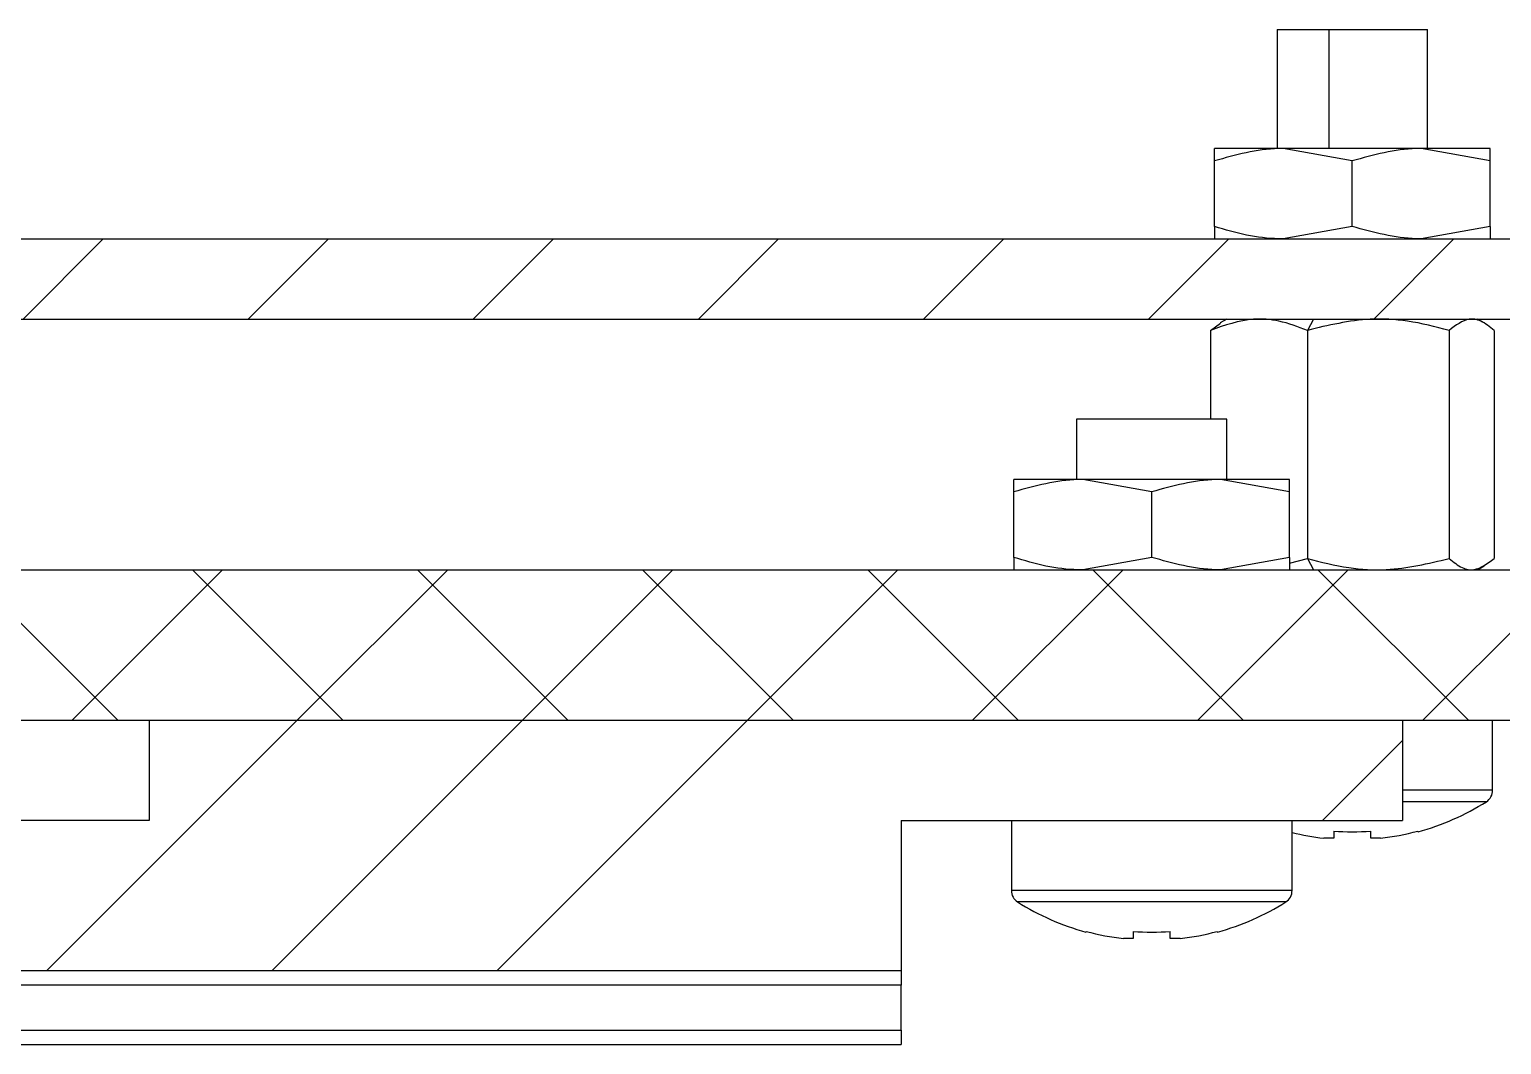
# Model space of a CAD drawing. Header units: millimetres. Extents: x 10 to 419, y 5 to 292.
# Drawn here: x 342.19 to 371.55, y 94.11 to 114.35 of the extents above; entities that cross this region are included whole.
import ezdxf

# ---------------------------------------------------------------- set-up
doc = ezdxf.new("R2010")
doc.units = ezdxf.units.MM

msp = doc.modelspace()

# ---------------------------------------------------------------- hatches: boundary and pattern name
at = {"linetype": 'Continuous', "lineweight": 18}
h = msp.add_hatch(dxfattribs=at)
h.set_pattern_fill('ANSI31', style=0)
h.paths.add_polyline_path([(372.576, 110.176), (277.17, 110.176), (277.17, 108.576), (372.576, 108.576)], flags=0)
h = msp.add_hatch(dxfattribs=at)
h.set_pattern_fill('ANSI37', angle=90, style=0)
h.paths.add_polyline_path([(375.576, 100.576), (375.576, 103.576), (209.576, 103.576), (209.576, 100.576)], flags=0)
h = msp.add_hatch(dxfattribs=at)
h.set_pattern_fill('ANSI34', style=0)
h.paths.add_polyline_path([(309.576, 95.576), (359.576, 95.576), (359.576, 98.576), (369.576, 98.576), (369.576, 100.576), (344.576, 100.576), (344.576, 98.576), (324.576, 98.576), (324.576, 100.576), (299.576, 100.576), (299.576, 98.576), (309.576, 98.576)], flags=0)

# ---------------------------------------------------------------- linework, layer by layer
at = {"color": 7, "linetype": 'Continuous', "lineweight": 25}
for p, q in [((367.076, 114.35), (367.076, 111.976)), ((367.076, 114.35), (368.111, 114.35)), ((368.111, 114.35), (370.076, 114.35)), ((370.076, 111.976), (370.076, 114.35)), ((367.201, 111.976), (365.826, 111.976)), ((368.576, 111.73), (367.201, 111.976)), ((369.951, 111.976), (367.201, 111.976)), ((371.326, 111.73), (369.951, 111.976)), ((371.326, 111.976), (369.951, 111.976)), ((365.826, 110.421), (365.826, 111.73)), ((368.576, 110.421), (368.576, 111.73)), ((371.326, 110.421), (371.326, 111.73)), ((368.576, 110.421), (367.201, 110.176)), ((371.326, 110.421), (369.951, 110.176)), ((277.17, 110.176), (372.576, 110.176)), ((277.17, 108.576), (372.576, 108.576)), ((365.749, 108.35), (365.951, 108.491)), ((366.076, 108.576), (365.944, 108.499)), ((367.801, 108.576), (367.68, 108.35)), ((371.209, 108.499), (371.076, 108.576)), ((365.749, 108.35), (365.749, 106.576)), ((367.68, 108.35), (367.68, 103.801)), ((370.508, 108.35), (370.508, 103.801)), ((371.404, 108.35), (371.404, 103.801)), ((363.076, 106.576), (363.076, 105.376)), ((364.576, 106.576), (363.076, 106.576)), ((366.076, 106.576), (364.576, 106.576)), ((366.076, 105.376), (366.076, 106.576)), ((363.201, 105.376), (361.826, 105.376)), ((361.826, 103.821), (361.826, 105.13)), ((364.576, 105.13), (363.201, 105.376)), ((365.951, 105.376), (363.201, 105.376)), ((364.576, 103.821), (364.576, 105.13)), ((367.326, 105.13), (365.951, 105.376)), ((367.326, 105.376), (365.951, 105.376)), ((367.326, 103.821), (367.326, 105.13)), ((364.576, 103.821), (363.201, 103.576)), ((367.326, 103.821), (365.951, 103.576)), ((367.326, 103.71), (367.68, 103.801)), ((367.68, 103.801), (367.801, 103.576)), ((209.576, 103.576), (375.576, 103.576)), ((371.076, 103.576), (371.209, 103.652)), ((209.576, 100.576), (375.576, 100.576)), ((344.576, 100.576), (344.576, 98.576)), ((344.576, 100.576), (369.576, 100.576)), ((369.576, 100.576), (369.576, 98.576)), ((371.376, 99.179), (371.376, 100.576)), ((344.576, 98.576), (324.576, 98.576)), ((359.576, 98.576), (369.576, 98.576)), ((359.576, 98.576), (359.576, 95.576)), ((361.776, 98.576), (361.776, 97.179)), ((367.376, 97.179), (367.376, 98.576)), ((368.206, 98.221), (368.011, 98.221)), ((368.206, 98.364), (368.206, 98.221)), ((368.946, 98.221), (368.946, 98.364)), ((369.141, 98.221), (368.946, 98.221)), ((369.883, 98.364), (369.889, 98.351)), ((363.264, 96.351), (363.27, 96.364)), ((364.206, 96.364), (364.206, 96.221)), ((364.946, 96.221), (364.946, 96.364)), ((365.883, 96.364), (365.889, 96.351)), ((364.206, 96.221), (364.011, 96.221)), ((365.141, 96.221), (364.946, 96.221)), ((359.576, 95.576), (309.576, 95.576)), ((359.576, 95.576), (359.576, 95.291)), ((359.576, 95.291), (309.576, 95.291)), ((359.576, 94.393), (359.576, 95.291)), ((309.576, 94.393), (359.576, 94.393)), ((359.576, 94.393), (359.576, 94.108)), ((309.576, 94.108), (359.576, 94.108))]:
    msp.add_line(p, q, dxfattribs=at)
at = {"color": 8, "linetype": 'Continuous', "lineweight": 25}
for p, q in [((368.111, 114.35), (368.111, 111.976)), ((371.376, 99.179), (369.576, 99.179)), ((371.251, 98.951), (369.576, 98.951)), ((364.576, 97.179), (361.776, 97.179)), ((364.576, 96.951), (361.902, 96.951)), ((367.376, 97.179), (364.576, 97.179)), ((367.251, 96.951), (364.576, 96.951))]:
    msp.add_line(p, q, dxfattribs=at)
at = {"color": 7, "linetype": 'Continuous', "lineweight": 25}
for centre, radius, start, end in [((371.106, 99.179), 0.27, 302.336, 0), ((368.576, 103.176), 5, 285.2193, 302.336), ((368.576, 103.176), 4.986, 256.0745, 263.4966), ((368.576, 103.828), 5.477, 266.1266, 273.8734), ((368.576, 103.176), 4.986, 276.5034, 285.1879), ((362.046, 97.179), 0.27, 180, 237.664), ((364.576, 101.176), 5, 237.664, 254.7807), ((364.576, 101.176), 5, 285.2193, 302.336), ((367.106, 97.179), 0.27, 302.336, 0), ((364.576, 101.176), 4.986, 254.8121, 263.4966), ((364.576, 101.828), 5.477, 266.1266, 273.8734), ((364.576, 101.176), 4.986, 276.5034, 285.1879)]:
    msp.add_arc(centre, radius, start, end, dxfattribs=at)
for points, knots in [([(367.201, 111.976), (367.169, 111.975), (366.704, 111.972), (366.249, 111.847), (365.826, 111.73)], [0, 0, 0, 0, 0.07015, 1, 1, 1, 1]), ([(365.826, 111.73), (365.826, 111.767), (365.826, 111.911), (365.826, 111.948), (365.826, 111.976)], [0, 0, 0, 0, 0.257551, 1, 1, 1, 1]), ([(369.951, 111.976), (369.919, 111.975), (369.454, 111.972), (368.999, 111.847), (368.576, 111.73)], [0, 0, 0, 0, 0.07015, 1, 1, 1, 1]), ([(371.326, 111.73), (371.326, 111.767), (371.326, 111.911), (371.326, 111.948), (371.326, 111.976)], [0, 0, 0, 0, 0.2575513, 1, 1, 1, 1]), ([(367.201, 110.176), (367.169, 110.176), (366.922, 110.178), (366.457, 110.232), (366.038, 110.358), (365.826, 110.421)], [0, 0, 0, 0, 0.070013, 0.530744, 1, 1, 1, 1]), ([(365.826, 110.421), (365.826, 110.384), (365.826, 110.24), (365.826, 110.203), (365.826, 110.176)], [0, 0, 0, 0, 0.257551, 1, 1, 1, 1]), ([(369.951, 110.176), (369.919, 110.176), (369.454, 110.179), (368.999, 110.305), (368.576, 110.421)], [0, 0, 0, 0, 0.07015, 1, 1, 1, 1]), ([(371.326, 110.421), (371.326, 110.384), (371.326, 110.24), (371.326, 110.203), (371.326, 110.176)], [0, 0, 0, 0, 0.257551, 1, 1, 1, 1]), ([(367.68, 108.35), (367.493, 108.421), (367.141, 108.554), (366.483, 108.607), (366.033, 108.45), (365.749, 108.35)], [0, 0, 0, 0, 0.295653, 0.555283, 1, 1, 1, 1]), ([(370.508, 108.35), (370.233, 108.421), (369.718, 108.554), (368.755, 108.607), (368.096, 108.45), (367.68, 108.35)], [0, 0, 0, 0, 0.295653, 0.555283, 1, 1, 1, 1]), ([(371.404, 108.35), (371.317, 108.421), (371.154, 108.554), (370.848, 108.607), (370.64, 108.45), (370.508, 108.35)], [0, 0, 0, 0, 0.295653, 0.555283, 1, 1, 1, 1]), ([(363.201, 105.376), (363.169, 105.375), (362.704, 105.372), (362.249, 105.247), (361.826, 105.13)], [0, 0, 0, 0, 0.07015, 1, 1, 1, 1]), ([(361.826, 105.13), (361.826, 105.167), (361.826, 105.311), (361.826, 105.348), (361.826, 105.376)], [0, 0, 0, 0, 0.257551, 1, 1, 1, 1]), ([(365.951, 105.376), (365.919, 105.375), (365.454, 105.372), (364.999, 105.247), (364.576, 105.13)], [0, 0, 0, 0, 0.07015, 1, 1, 1, 1]), ([(367.326, 105.13), (367.326, 105.167), (367.326, 105.311), (367.326, 105.348), (367.326, 105.376)], [0, 0, 0, 0, 0.2575513, 1, 1, 1, 1]), ([(363.201, 103.576), (363.169, 103.576), (362.922, 103.578), (362.457, 103.632), (362.038, 103.758), (361.826, 103.821)], [0, 0, 0, 0, 0.070013, 0.530744, 1, 1, 1, 1]), ([(361.826, 103.821), (361.826, 103.784), (361.826, 103.64), (361.826, 103.603), (361.826, 103.576)], [0, 0, 0, 0, 0.257551, 1, 1, 1, 1]), ([(365.951, 103.576), (365.919, 103.576), (365.454, 103.579), (364.999, 103.705), (364.576, 103.821)], [0, 0, 0, 0, 0.07015, 1, 1, 1, 1]), ([(367.326, 103.821), (367.326, 103.784), (367.326, 103.64), (367.326, 103.603), (367.326, 103.576)], [0, 0, 0, 0, 0.257551, 1, 1, 1, 1]), ([(367.68, 103.801), (367.954, 103.73), (368.469, 103.597), (369.432, 103.544), (370.092, 103.701), (370.508, 103.801)], [0, 0, 0, 0, 0.295653, 0.555283, 1, 1, 1, 1]), ([(370.508, 103.801), (370.595, 103.73), (370.758, 103.597), (371.063, 103.544), (371.272, 103.701), (371.404, 103.801)], [0, 0, 0, 0, 0.295653, 0.555283, 1, 1, 1, 1])]:
    msp.add_open_spline(points, degree=3, knots=knots, dxfattribs=at)

doc.saveas('drawing.dxf')
